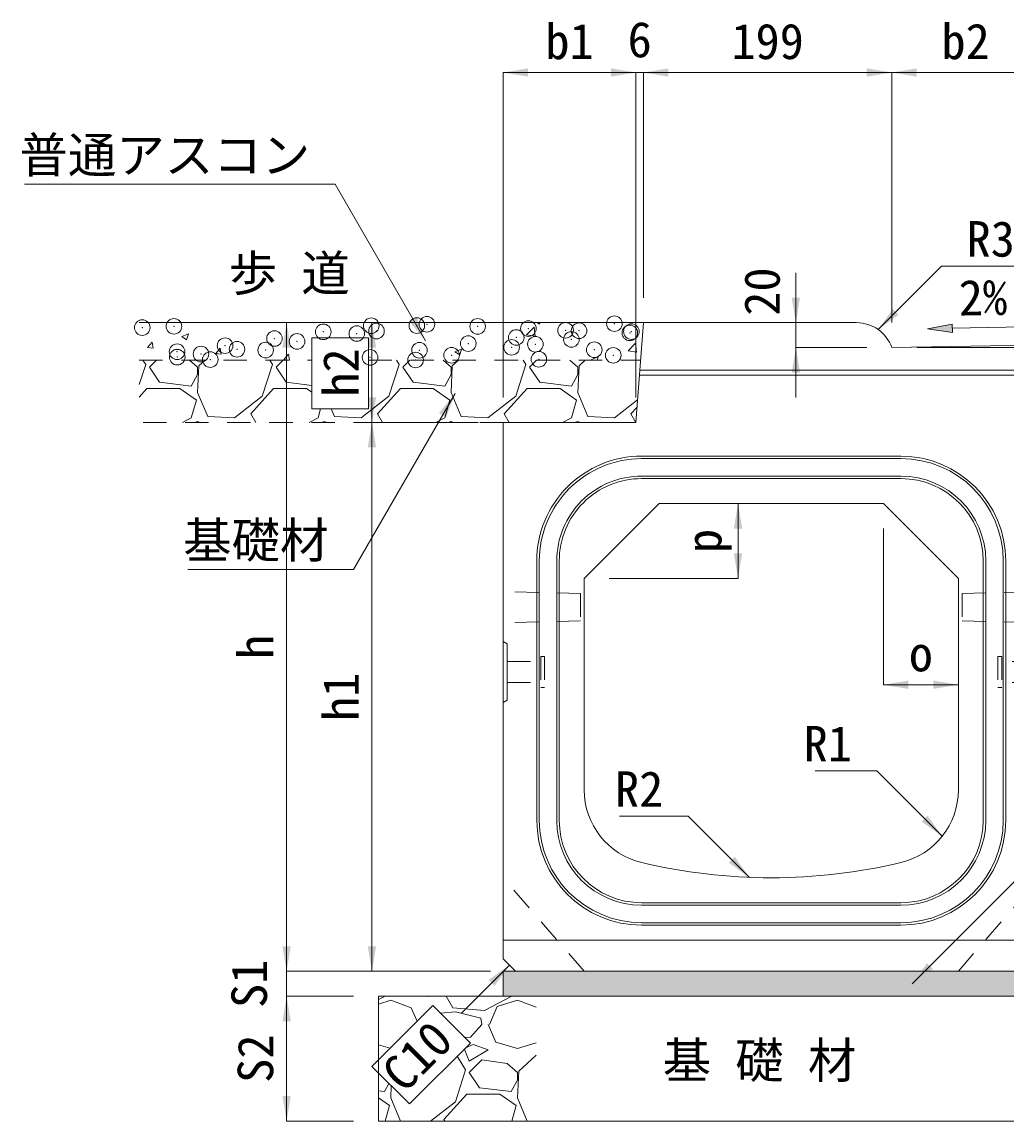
# Model space of a CAD drawing. Units: millimetres at full size. Extents: x 14445 to 39803, y 10010 to 18037.
# Drawn here: x 25802 to 26591, y 13999 to 14880 of the extents above; entities that cross this region are included whole.
import ezdxf
from ezdxf.enums import TextEntityAlignment as Align

# ---------------------------------------------------------------- set-up
doc = ezdxf.new("R2010")
doc.units = ezdxf.units.MM
doc.header["$LTSCALE"] = 25
doc.header["$PDMODE"] = 32
doc.header["$PDSIZE"] = 12.5
doc.linetypes.add('USER1', pattern=[1.35, 0.75, -0.6])
doc.linetypes.add('USER3', pattern=[2, 1, -1])
for name, color, linetype, lineweight in [('0_2', 7, 'Continuous', 9), ('寸法引出', 7, 'Continuous', 9), ('寸法線', 7, 'Continuous', 9), ('本体', 2, 'Continuous', 5), ('補助線', 8, 'Continuous', 20), ('ｲﾝｻｰﾄ', 3, 'USER3', 5), ('ﾊｯﾁﾝｸﾞ', 7, 'Continuous', 5)]:
    doc.layers.add(name, color=color, linetype=linetype, lineweight=lineweight)
doc.styles.add('ＭＳ ゴシック', font='')
doc.styles.get('ＭＳ ゴシック').set_extended_font_data('MS Gothic')

# ---------------------------------------------------------------- blocks, each defined once
blk = doc.blocks.new('filled_arrow')
at = {"color": 0, "linetype": 'Continuous', "lineweight": -2}
blk.add_solid([(7.5, 1.25), (0, 0), (7.5, -1.25)], dxfattribs=at)

msp = doc.modelspace()

# ---------------------------------------------------------------- hatches: boundary and pattern name
at = {"layer": '寸法線'}
msp.add_hatch(color=256, dxfattribs=at).paths.add_polyline_path([(26548.21, 14638.08), (26528.28, 14634.36), (26548.34, 14631.41)])
at = {"layer": 'ﾊｯﾁﾝｸﾞ'}
msp.add_hatch(color=8, dxfattribs=at).paths.add_polyline_path([(26618.12, 14099.19), (26618.12, 14119.19), (26198.12, 14119.19), (26188.12, 14119.19), (26188.12, 14099.19)])

# ---------------------------------------------------------------- linework, layer by layer
at = {"layer": '0_2', "lineweight": 20}
for p, q in [((25896.37, 14639.19), (26300.62, 14639.19)), ((26188.12, 14119.19), (26618.12, 14119.19)), ((26188.12, 14119.19), (26188.12, 14099.19)), ((26088.12, 14099.19), (26718.12, 14099.19)), ((26088.12, 14099.19), (26088.12, 13999.19)), ((26088.12, 13999.19), (26718.12, 13999.19))]:
    msp.add_line(p, q, dxfattribs=at)
at = {"layer": '0_2', "linetype": 'USER1'}
for p, q in [((25896.37, 14609.19), (26034.76, 14609.19)), ((26080.06, 14609.19), (26298.37, 14609.19)), ((26188.12, 14559.19), (25896.37, 14559.19))]:
    msp.add_line(p, q, dxfattribs=at)
at = {"layer": '寸法引出'}
for p, q in [((26422.84, 14679.19), (26422.84, 14579.19)), ((26444.43, 14639.19), (26422.84, 14639.19)), ((26479.76, 14619.19), (26422.84, 14619.19)), ((26014.51, 14159.19), (26014.51, 14059.19)), ((26168.12, 14119.19), (26014.51, 14119.19)), ((26068.12, 14099.19), (26014.51, 14099.19)), ((26014.51, 14099.19), (26014.51, 13999.19)), ((26068.12, 14099.19), (26014.51, 14099.19)), ((26068.12, 13999.19), (26014.51, 13999.19))]:
    msp.add_line(p, q, dxfattribs=at)
at = {"layer": '寸法線'}
for p, q in [((26188.12, 14839.71), (26294.62, 14839.71)), ((26188.12, 14579.19), (26188.12, 14839.71)), ((26254.62, 14839.71), (26340.62, 14839.71)), ((26294.62, 14579.19), (26294.62, 14839.71)), ((26294.62, 14579.19), (26294.62, 14839.71)), ((26300.62, 14659.19), (26300.62, 14839.71)), ((26300.62, 14839.71), (26499.76, 14839.71)), ((26300.62, 14659.19), (26300.62, 14839.71)), ((26499.76, 14639.19), (26499.76, 14839.71)), ((26499.76, 14839.71), (26618.12, 14839.71)), ((26499.76, 14639.19), (26499.76, 14839.71)), ((26014.51, 14119.19), (26014.51, 14639.19)), ((26280.62, 14639.19), (26014.51, 14639.19)), ((26082.93, 14559.19), (26082.93, 14639.19)), ((26280.62, 14639.19), (26082.93, 14639.19)), ((26548.27, 14634.74), (26605.78, 14635.86)), ((26519.76, 14619.19), (26743.53, 14619.19)), ((26082.93, 14119.19), (26082.93, 14559.19)), ((26168.12, 14559.19), (26082.93, 14559.19)), ((26168.12, 14559.19), (26082.93, 14559.19)), ((26333.12, 14494.19), (26376.46, 14494.19)), ((26376.46, 14434.19), (26376.46, 14494.19)), ((26493.12, 14474.19), (26493.12, 14348.93)), ((26273.12, 14434.19), (26376.46, 14434.19)), ((26553.12, 14414.19), (26553.12, 14348.93)), ((26493.12, 14348.93), (26553.12, 14348.93)), ((26193.12, 14124.19), (26154.35, 14085.42)), ((26178.12, 14119.19), (26014.51, 14119.19)), ((26178.12, 14119.19), (26082.93, 14119.19))]:
    msp.add_line(p, q, dxfattribs=at)
for points in [[(26125.81, 14624.64), (26053.37, 14750.1), (25804.34, 14750.1)], [(26488.79, 14633.68), (26539.69, 14684.58), (26614.82, 14684.58)], [(26149.57, 14582.47), (26068.12, 14441.38), (25935.42, 14441.38)], [(26540.19, 14227.5), (26487.8, 14279.9), (26438.25, 14279.9)], [(26516.14, 14109.19), (26654.52, 14247.57), (26981.37, 14247.57)], [(26385.56, 14194.53), (26336.53, 14243.56), (26281.51, 14243.56)]]:
    msp.add_lwpolyline(points, dxfattribs=at)
msp.add_lwpolyline([(26548.21, 14638.08), (26528.28, 14634.36), (26548.34, 14631.41)], close=True, dxfattribs=at)
at = {"layer": '本体', "lineweight": 20}
for p, q in [((26300.62, 14639.19), (26294.62, 14559.19)), ((26471.47, 14639.19), (26300.62, 14639.19)), ((26612.12, 14621.07), (26499.76, 14619.19)), ((26188.12, 14559.19), (26188.12, 14129.19)), ((26188.12, 14559.19), (26294.62, 14559.19)), ((26253.12, 14434.19), (26313.12, 14494.19)), ((26493.12, 14494.19), (26313.12, 14494.19)), ((26493.12, 14494.19), (26553.12, 14434.19)), ((26253.12, 14434.19), (26253.12, 14264.71)), ((26553.12, 14264.71), (26553.12, 14434.19)), ((26188.12, 14129.19), (26198.12, 14119.19)), ((26198.12, 14119.19), (26608.12, 14119.19))]:
    msp.add_line(p, q, dxfattribs=at)
at = {"layer": '本体', "color": 4}
for p, q in [((26297.77, 14601.19), (26403.12, 14601.19)), ((26618.12, 14601.19), (26403.12, 14601.19)), ((26297.47, 14597.19), (26403.12, 14597.19)), ((26618.12, 14597.19), (26403.12, 14597.19)), ((26299.12, 14532.19), (26403.12, 14532.19)), ((26299.12, 14530.19), (26403.12, 14530.19)), ((26507.12, 14532.19), (26403.12, 14532.19)), ((26507.12, 14530.19), (26403.12, 14530.19)), ((26299.12, 14516.19), (26403.12, 14516.19)), ((26299.12, 14514.19), (26403.12, 14514.19)), ((26507.12, 14516.19), (26403.12, 14516.19)), ((26507.12, 14514.19), (26403.12, 14514.19)), ((26215.12, 14240.19), (26215.12, 14448.19)), ((26217.12, 14240.19), (26217.12, 14448.19)), ((26231.12, 14240.19), (26231.12, 14448.19)), ((26233.12, 14240.19), (26233.12, 14448.19)), ((26573.12, 14240.19), (26573.12, 14448.19)), ((26575.12, 14240.19), (26575.12, 14448.19)), ((26589.12, 14240.19), (26589.12, 14448.19)), ((26591.12, 14240.19), (26591.12, 14448.19)), ((26188.12, 14383.69), (26191.32, 14381.69)), ((26191.32, 14336.69), (26191.32, 14381.69)), ((26188.12, 14334.69), (26191.32, 14336.69)), ((26403.12, 14174.19), (26299.12, 14174.19)), ((26403.12, 14172.19), (26299.12, 14172.19)), ((26403.12, 14174.19), (26507.12, 14174.19)), ((26403.12, 14172.19), (26507.12, 14172.19)), ((26403.12, 14158.19), (26299.12, 14158.19)), ((26403.12, 14156.19), (26299.12, 14156.19)), ((26403.12, 14158.19), (26507.12, 14158.19)), ((26403.12, 14156.19), (26507.12, 14156.19))]:
    msp.add_line(p, q, dxfattribs=at)
at = {"layer": '本体', "linetype": 'USER1', "lineweight": 9}
for p, q in [((26250.12, 14422.19), (26188.12, 14423.69)), ((26556.12, 14422.19), (26618.12, 14423.69)), ((26250.12, 14422.19), (26250.12, 14400.19)), ((26556.12, 14422.19), (26556.12, 14400.19)), ((26250.12, 14400.19), (26188.12, 14398.69)), ((26556.12, 14400.19), (26618.12, 14398.69))]:
    msp.add_line(p, q, dxfattribs=at)
at = {"layer": '本体', "color": 7, "linetype": 'USER1', "lineweight": 9}
for p, q in [((26253.12, 14119.19), (26188.12, 14194.19)), ((26553.12, 14119.19), (26618.12, 14194.19))]:
    msp.add_line(p, q, dxfattribs=at)
at = {"layer": '本体', "lineweight": 9}
for p in [(26188.12, 14144.19), (26618.12, 14144.19)]:
    msp.add_line(p, (26403.12, 14144.19), dxfattribs=at)
at = {"layer": '本体', "lineweight": 20}
for centre, radius, start, end in [((26471.47, 14609.19), 30, 19.47122, 90), ((26313.12, 14264.71), 60, 180, 256.65784), ((26493.12, 14264.71), 60, 283.34236, 0), ((26403.12, 14644.19), 450, 256.65776, 283.34224)]:
    msp.add_arc(centre, radius, start, end, dxfattribs=at)
at = {"layer": '本体', "color": 4}
for centre, radius, start, end in [((26299.12, 14448.19), 84, 89.99994, 179.99994), ((26299.12, 14448.19), 82, 89.99994, 179.99994), ((26507.12, 14448.19), 84, 0, 90), ((26507.12, 14448.19), 82, 0, 90), ((26299.12, 14448.19), 68, 89.99994, 179.99994), ((26299.12, 14448.19), 66, 89.99994, 179.99994), ((26507.12, 14448.19), 68, 0, 90), ((26507.12, 14448.19), 66, 0, 90), ((26299.12, 14240.19), 84, 179.99994, 269.99994), ((26299.12, 14240.19), 82, 179.99994, 269.99994), ((26299.12, 14240.19), 68, 179.99994, 269.99994), ((26299.12, 14240.19), 66, 179.99994, 269.99994), ((26507.12, 14240.19), 66, 270, 0), ((26507.12, 14240.19), 68, 270, 0), ((26507.12, 14240.19), 84, 270, 0), ((26507.12, 14240.19), 82, 270, 0)]:
    msp.add_arc(centre, radius, start, end, dxfattribs=at)
at = {"layer": '補助線'}
for points in [[(26034.76, 14627.08), (26080.06, 14627.08), (26080.06, 14570.01), (26034.76, 14570.01)], [(26082.88, 14043), (26131.72, 14091.84), (26161.87, 14061.69), (26113.03, 14012.85)]]:
    msp.add_lwpolyline(points, close=True, dxfattribs=at)
at = {"layer": 'ｲﾝｻｰﾄ', "linetype": 'USER1', "lineweight": 9}
for p, q in [((26218.32, 14371.69), (26218.32, 14346.69)), ((26218.32, 14371.69), (26221.32, 14371.69)), ((26221.32, 14371.69), (26221.32, 14346.69)), ((26584.92, 14371.69), (26584.92, 14346.69)), ((26587.92, 14371.69), (26584.92, 14371.69)), ((26587.92, 14371.69), (26587.92, 14346.69)), ((26191.32, 14367.69), (26191.32, 14350.69)), ((26191.32, 14367.69), (26218.32, 14367.69)), ((26614.92, 14367.69), (26587.92, 14367.69)), ((26191.32, 14350.69), (26218.32, 14350.69)), ((26218.32, 14346.69), (26221.32, 14346.69)), ((26587.92, 14346.69), (26584.92, 14346.69)), ((26614.92, 14350.69), (26587.92, 14350.69))]:
    msp.add_line(p, q, dxfattribs=at)
at = {"layer": 'ﾊｯﾁﾝｸﾞ'}
for p, q in [((26206.96, 14629.31), (26212.9, 14635.49)), ((26213.72, 14628.25), (26212.88, 14635.49)), ((26215.41, 14639.19), (26217.33, 14637.9)), ((26217.33, 14637.9), (26217.76, 14639.19)), ((25930.49, 14628.08), (25934.28, 14625.53)), ((25930.5, 14628.1), (25935.84, 14630.15)), ((25934.28, 14625.53), (25935.83, 14630.13)), ((26206.95, 14629.33), (26213.73, 14628.28)), ((25903, 14619.19), (25906.67, 14623.57)), ((25903, 14619.19), (25907.55, 14618.79)), ((25907.48, 14618.78), (25906.6, 14623.55)), ((25957.66, 14614.41), (25961.33, 14618.79)), ((25962.14, 14614), (25961.26, 14618.77)), ((26149.52, 14615.89), (26154.85, 14617.94)), ((26153.3, 14613.32), (26154.85, 14617.93)), ((26288.27, 14616.72), (26295.05, 14615.67)), ((26288.28, 14616.69), (26294.22, 14622.88)), ((26295.05, 14615.64), (26294.2, 14622.88)), ((25901.5, 14605.62), (25899.33, 14609.19)), ((25910.15, 14609.19), (25904.55, 14603.59)), ((25943.16, 14603.59), (25936.76, 14609.19)), ((25949.19, 14609.19), (25944.18, 14604.61)), ((25957.66, 14614.41), (25962.21, 14614.01)), ((26003.1, 14605.62), (26000.93, 14609.19)), ((26011.75, 14609.19), (26006.15, 14603.59)), ((26012.31, 14609.63), (26015.98, 14614)), ((26012.31, 14609.63), (26016.87, 14609.23)), ((26016.79, 14609.21), (26015.91, 14613.99)), ((26104.7, 14605.62), (26102.53, 14609.19)), ((26113.35, 14609.19), (26107.75, 14603.59)), ((26146.36, 14603.59), (26139.96, 14609.19)), ((26152.39, 14609.19), (26147.38, 14604.61)), ((26149.51, 14615.88), (26153.3, 14613.32)), ((26206.3, 14605.62), (26204.13, 14609.19)), ((26214.95, 14609.19), (26209.35, 14603.59)), ((26247.96, 14603.59), (26241.56, 14609.19)), ((26253.99, 14609.19), (26248.98, 14604.61)), ((26259.02, 14609.78), (26259.89, 14609.19)), ((26259.03, 14609.79), (26264.36, 14611.84)), ((26263.47, 14609.19), (26264.36, 14611.82)), ((25896.37, 14589.57), (25901.5, 14605.62)), ((25904.55, 14603.59), (25912.68, 14591.4)), ((25944.18, 14604.61), (25943.16, 14583.27)), ((25943.16, 14597.5), (25943.16, 14603.59)), ((25994.98, 14580.22), (26003.1, 14605.62)), ((26006.15, 14603.59), (26014.28, 14591.4)), ((26096.58, 14580.22), (26104.7, 14605.62)), ((26107.75, 14603.59), (26115.88, 14591.4)), ((26147.38, 14604.61), (26146.36, 14583.27)), ((26146.36, 14597.5), (26146.36, 14603.59)), ((26198.18, 14580.22), (26206.3, 14605.62)), ((26209.35, 14603.59), (26217.48, 14591.4)), ((26248.98, 14604.61), (26247.96, 14583.27)), ((26247.96, 14597.5), (26247.96, 14603.59)), ((25912.68, 14591.4), (25938.08, 14588.35)), ((25938.08, 14588.35), (25943.16, 14597.5)), ((26014.28, 14591.4), (26034.76, 14588.94)), ((26115.88, 14591.4), (26141.28, 14588.35)), ((26141.28, 14588.35), (26146.36, 14597.5)), ((26217.48, 14591.4), (26242.88, 14588.35)), ((26242.88, 14588.35), (26247.96, 14597.5)), ((25896.37, 14579.48), (25902.52, 14586.32)), ((25902.52, 14586.32), (25928.94, 14586.32)), ((25928.94, 14586.32), (25942.14, 14577.18)), ((25943.16, 14583.27), (25951.29, 14563.97)), ((25985.83, 14566), (26004.12, 14586.32)), ((26004.12, 14586.32), (26030.54, 14586.32)), ((26030.54, 14586.32), (26034.76, 14583.4)), ((26087.43, 14566), (26105.72, 14586.32)), ((26105.72, 14586.32), (26132.14, 14586.32)), ((26132.14, 14586.32), (26145.34, 14577.18)), ((26146.36, 14583.27), (26154.49, 14563.97)), ((26189.03, 14566), (26207.32, 14586.32)), ((26207.32, 14586.32), (26233.74, 14586.32)), ((26233.74, 14586.32), (26246.94, 14577.18)), ((26247.96, 14583.27), (26256.09, 14563.97)), ((25942.14, 14577.18), (25938.08, 14562.95)), ((25972.62, 14562.95), (25994.98, 14580.22)), ((26074.22, 14562.95), (26096.58, 14580.22)), ((26145.34, 14577.18), (26141.28, 14562.95)), ((26175.82, 14562.95), (26198.18, 14580.22)), ((26246.94, 14577.18), (26242.88, 14562.95)), ((26277.42, 14562.95), (26295.98, 14577.29)), ((25951.29, 14563.97), (25972.62, 14562.95)), ((25989.8, 14559.19), (25985.83, 14566)), ((26041.7, 14570.01), (26039.68, 14562.95)), ((26050.34, 14570.01), (26052.89, 14563.97)), ((26052.89, 14563.97), (26074.22, 14562.95)), ((26091.4, 14559.19), (26087.43, 14566)), ((26154.49, 14563.97), (26175.82, 14562.95)), ((26193.01, 14559.19), (26189.03, 14566)), ((26256.09, 14563.97), (26277.42, 14562.95)), ((26290.63, 14566), (26295.54, 14571.45)), ((26294.61, 14559.19), (26290.63, 14566)), ((25938.08, 14562.95), (25930.9, 14559.19)), ((25940.87, 14559.19), (25943.16, 14559.9)), ((25943.16, 14559.9), (25945.07, 14559.19)), ((26039.68, 14562.95), (26032.5, 14559.19)), ((26042.47, 14559.19), (26044.76, 14559.9)), ((26044.76, 14559.9), (26046.67, 14559.19)), ((26141.28, 14562.95), (26134.1, 14559.19)), ((26144.07, 14559.19), (26146.36, 14559.9)), ((26146.36, 14559.9), (26148.27, 14559.19)), ((26242.88, 14562.95), (26235.69, 14559.19)), ((26245.67, 14559.19), (26247.96, 14559.9)), ((26247.96, 14559.9), (26249.87, 14559.19)), ((26092.92, 14099.02), (26088.12, 14096.51)), ((26092.97, 14099.19), (26092.92, 14099.02)), ((26123.94, 14099.19), (26127.46, 14099.02)), ((26127.46, 14099.02), (26127.68, 14099.19)), ((26147.78, 14089.88), (26142.35, 14099.19)), ((26194.52, 14099.02), (26173.18, 14087.85)), ((26194.57, 14099.19), (26194.52, 14099.02)), ((26088.12, 14092.89), (26098, 14095.97)), ((26098, 14095.97), (26114.25, 14089.88)), ((26114.25, 14089.88), (26119.15, 14079.27)), ((26173.18, 14087.85), (26147.78, 14089.88)), ((26177.25, 14076.67), (26183.34, 14090.89)), ((26183.34, 14090.89), (26199.6, 14095.97)), ((26199.6, 14095.97), (26214.64, 14090.33)), ((26149.81, 14086.83), (26137.98, 14085.58)), ((26170.13, 14081.75), (26149.81, 14086.83)), ((26171.15, 14076.67), (26170.13, 14081.75)), ((26171.15, 14076.67), (26162.01, 14066.51)), ((26176.23, 14076.67), (26182.33, 14062.45)), ((26162.01, 14066.51), (26157.45, 14066.11)), ((26182.33, 14062.45), (26199.6, 14057.37)), ((26199.6, 14057.37), (26214.64, 14061.79)), ((26088.12, 14060.27), (26097.42, 14057.54)), ((26157.1, 14056.92), (26160.99, 14047.21)), ((26164.04, 14060.41), (26158.01, 14057.83)), ((26160.99, 14047.21), (26176.23, 14056.35)), ((26176.23, 14056.35), (26164.04, 14060.41)), ((26157.94, 14040.09), (26151.24, 14051.06)), ((26171.15, 14048.22), (26160.99, 14038.06)), ((26191.47, 14045.17), (26171.15, 14048.22)), ((26199.6, 14038.06), (26191.47, 14045.17)), ((26214.64, 14051.88), (26200.61, 14039.08)), ((26149.81, 14014.69), (26157.94, 14040.09)), ((26160.99, 14038.06), (26169.12, 14025.87)), ((26200.61, 14039.08), (26199.6, 14017.74)), ((26199.6, 14031.97), (26199.6, 14038.06)), ((26092.92, 14022.82), (26096.54, 14029.34)), ((26098.46, 14027.42), (26098, 14017.74)), ((26194.52, 14022.82), (26199.6, 14031.97)), ((26088.12, 14023.4), (26092.92, 14022.82)), ((26088.12, 14017.78), (26096.98, 14011.65)), ((26098, 14017.74), (26105.81, 13999.19)), ((26140.67, 14000.47), (26158.96, 14020.79)), ((26158.96, 14020.79), (26185.37, 14020.79)), ((26169.12, 14025.87), (26194.52, 14022.82)), ((26185.37, 14020.79), (26198.58, 14011.65)), ((26199.6, 14017.74), (26207.41, 13999.19)), ((26096.98, 14011.65), (26093.42, 13999.19)), ((26129.75, 13999.19), (26149.81, 14014.69)), ((26198.58, 14011.65), (26195.02, 13999.19)), ((26141.42, 13999.19), (26140.67, 14000.47))]:
    msp.add_line(p, q, dxfattribs=at)
for p in [(26082.39, 14636.72), (26118.92, 14636.82), (26127.02, 14637.89), (26277.36, 14638.38), (25898.72, 14635.24), (25924.17, 14636.23), (26043.9, 14631.84), (26070.79, 14630.48), (26086.59, 14632.44), (26167.69, 14636.17), (26208.37, 14634.45), (26238.23, 14633.02), (26249.05, 14632.74), (26289.72, 14631.02), (26290.99, 14632.06), (25965.2, 14620.76), (26004.78, 14626.47), (26022.86, 14624.17), (26160.17, 14622.43), (26194.93, 14619.41), (26198.66, 14627.31), (26214.01, 14621.92), (26242.87, 14625.72), (25926.71, 14615.88), (25926.8, 14611.53), (25945.87, 14614.04), (25974.73, 14617.84), (25997.71, 14617.19), (26081.47, 14611.35), (26121.04, 14617.06), (26146.81, 14613.08), (26261.2, 14617.49), (26276.43, 14613.02), (25953.27, 14609.56), (26117.95, 14609.28), (26216.76, 14609.86)]:
    msp.add_point(p, dxfattribs=at)

# ---------------------------------------------------------------- block references
at = {"layer": '寸法引出', "xscale": 2.67, "yscale": 2.67}
for p, rotation in [((26422.84, 14639.19), 90), ((26422.84, 14619.19), 270), ((26014.51, 14119.19), 90), ((26014.51, 14099.19), 270), ((26014.51, 14099.19), 270), ((26014.51, 13999.19), 90)]:
    msp.add_blockref('filled_arrow', p, dxfattribs=dict(at, rotation=rotation))
at = {"layer": '寸法線', "xscale": 2.67, "yscale": 2.67}
for p in [(26188.12, 14839.71), (26300.62, 14839.71), (26300.62, 14839.71), (26499.76, 14839.71), (26493.12, 14348.93)]:
    msp.add_blockref('filled_arrow', p, dxfattribs=at)
for p, rotation in [((26294.62, 14839.71), 180), ((26294.62, 14839.71), 180), ((26499.76, 14839.71), 180), ((26125.81, 14624.64), 120), ((26488.79, 14633.68), 45), ((26014.51, 14639.19), 270), ((26082.93, 14639.19), 270), ((26149.57, 14582.47), 240), ((26082.93, 14559.19), 90), ((26082.93, 14559.19), 270), ((26376.46, 14494.19), 270), ((26376.46, 14434.19), 90), ((26553.12, 14348.93), 180), ((26540.19, 14227.5), 135), ((26385.56, 14194.53), 135), ((26014.51, 14119.19), 90), ((26082.93, 14119.19), 90), ((26193.12, 14124.19), 225), ((26516.14, 14109.19), 45)]:
    msp.add_blockref('filled_arrow', p, dxfattribs=dict(at, rotation=rotation))

# ---------------------------------------------------------------- texts
at = {"layer": '0_2', "style": 'ＭＳ ゴシック'}
for s, p in [('歩 道', (25968.06, 14656.05)), ('基 礎 材', (26316.01, 14025.02))]:
    msp.add_text(s, height=28.48, dxfattribs=at).set_placement(p, align=Align.BOTTOM_LEFT)
at = {"layer": '寸法引出', "style": 'ＭＳ ゴシック'}
for s, p in [('20', (26395.67, 14664.1)), ('S1', (25984.51, 14109.19)), ('S2', (25989.51, 14049.19))]:
    msp.add_text(s, height=28.48, rotation=90, dxfattribs=at).set_placement(p, align=Align.MIDDLE_CENTER)
at = {"layer": '寸法線', "style": 'ＭＳ ゴシック'}
for s, p in [('b1', (26241.37, 14864.71)), ('6', (26297.62, 14866.13)), ('199', (26400.19, 14864.71)), ('b2', (26558.94, 14864.71)), ('o', (26523.12, 14373.93))]:
    msp.add_text(s, height=28.48, dxfattribs=at).set_placement(p, align=Align.MIDDLE_CENTER)
for s, p in [('普通アスコン', (26033.37, 14787.77)), ('基礎材', (26048.12, 14479.06)), ('R1', (26467.8, 14315.9)), ('R2', (26316.53, 14279.56))]:
    msp.add_text(s, height=28.48, dxfattribs=at).set_placement(p, align=Align.TOP_RIGHT)
msp.add_text('R30', height=28.48, dxfattribs=at).set_placement((26559.69, 14720.58), align=Align.TOP_LEFT)
msp.add_text('2%', height=28.48, rotation=1.146, dxfattribs=at).set_placement((26553.96, 14636.3), align=Align.BOTTOM_LEFT)
for s, p in [('h2', (26057.93, 14599.19)), ('p', (26348.94, 14464.19)), ('h', (25989.51, 14379.19)), ('h1', (26057.93, 14339.19))]:
    msp.add_text(s, height=28.48, rotation=90, dxfattribs=at).set_placement(p, align=Align.MIDDLE_CENTER)
msp.add_text('C10', height=28.48, rotation=45, dxfattribs=at).set_placement((26129.6, 14081.89), align=Align.TOP_RIGHT)

doc.saveas('drawing.dxf')
